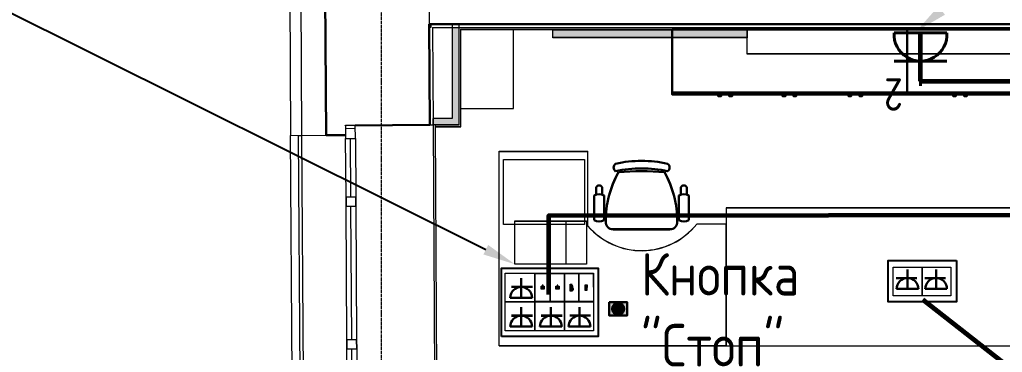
# Model space of a CAD drawing. Header units: millimetres. Extents: x -32 to 417638015, y -35 to 175284279.
# Drawn here: x 416256020 to 416262086, y 175249798 to 175251849 of the extents above; entities that cross this region are included whole.
import ezdxf
from ezdxf import colors
from ezdxf.entities.mleader import LeaderData, LeaderLine
from ezdxf.math import Vec2, Vec3

# ---------------------------------------------------------------- set-up
doc = ezdxf.new("R2010")
doc.units = ezdxf.units.MM
doc.linetypes.add('ADSK_Линия сетки', pattern=[25, 20, -2.5, 0, -2.5])
for name, color, linetype, lineweight in [('_ Окна', 7, 'Continuous', 9), ('_ЭМ_В полу', 26, 'Кабель в трубе', 60), ('_ЭМ_гофра', 5, 'Continuous', 60), ('_ЭМ_Розетки комп', 1, 'Continuous', 30), ('_ЭМ_ТХобщее_слой', 7, 'Continuous', 30), ('Окна', 7, 'Continuous', 9), ('Оси', 253, 'Continuous', 9), ('Перекрытие', 7, 'Continuous', 18), ('Стены внутренние', 7, 'Continuous', 18), ('Стены наружные', 7, 'Continuous', 18), ('Стены несущие', 7, 'Continuous', 30), ('Стены отделка', 7, 'Continuous', 30), ('Стены штриховка', 7, 'Continuous', 9), ('ТХ', 5, 'Continuous', 0), ('ШТРИХОВКА', 252, 'Continuous', 15), ('Электро', 250, 'Continuous', 25), ('ЭМ', 5, 'Continuous', 40), ('ЭОМ_Кабель Быт. розеток', 5, 'Continuous', 30), ('ЭОМ_Кабель для СУП', 150, 'Continuous', 9)]:
    doc.layers.add(name, color=color, linetype=linetype, lineweight=lineweight)
for name, color, linetype in [('_ЭМ_Надписи', 7, 'Continuous'), ('PDF _СС_розетки', 7, 'Continuous'), ('ВНУТРЯНКА', 1, 'Continuous'), ('ЭОМ_Лотки рабочие', 5, 'Continuous')]:
    doc.layers.add(name, color=color, linetype=linetype)
doc.layers.add('PDF _ЭОМ _розетки', color=7, linetype='Continuous', true_color=0xeb0000)
doc.styles.add('ELine', font='txt.shx')
doc.styles.add('GOST Common', font='GOST_Common.ttf', dxfattribs={"width": 0.9, "height": 350})
doc.styles.add('ЭОМ', font='isocpeur.ttf', dxfattribs={"width": 0.85, "height": 250})
doc.linetypes.add('TRAY', pattern='A,12.119257,["_",ELine,S=4.5,R=90,X=0,Y=-1.555839],0.750382,["_",ELine,S=4.5,R=0,X=0,Y=-0.805849],1.314849,["_",ELine,S=4.5,R=0,X=0,Y=-0.805849],2.250029,["_",ELine,S=4.5,R=90,X=0,Y=-1.555839],13.565483', length=30)
doc.linetypes.add('Кабель в трубе', pattern='A,8,[133,ltypeshp.shx,S=1,R=0,X=10,Y=1.3],-3,[130,ltypeshp.shx,S=1.5,R=-45,X=-1.5,Y=0],8', length=19)

# ---------------------------------------------------------------- blocks, each defined once
blk = doc.blocks.new('ТХ 1 этаж.')
at = {"lineweight": 0, "true_color": 0x939598}
h = blk.add_hatch(color=252, dxfattribs=at)
h.dxf.hatch_style = 1
h.paths.add_polyline_path([(3169.8, 18721.9), (3169.8, 18671.9), (1969.8, 18671.9), (1969.8, 18721.9)])
at = {"color": 252, "linetype": 'Continuous', "true_color": 0x939598}
for p, q in [((2707, 18333.9), (4157, 18333.9)), ((4157, 18333.9), (5607, 18333.9)), ((2237.7, 17749.1), (2237.7, 17703.5)), ((2274.5, 17749), (2274.5, 17703.3)), ((2760.2, 17749), (2760.2, 17703.3)), ((2796.9, 17749.1), (2796.9, 17703.5)), ((2225.7, 17697.7), (2225.7, 17546.5)), ((2285.9, 17697.7), (2285.9, 17546.5)), ((2748.7, 17697.7), (2748.7, 17546.5)), ((2808.9, 17697.7), (2808.9, 17546.5)), ((2342.2, 17490.3), (2692.4, 17490.3))]:
    blk.add_line(p, q, dxfattribs=at)
at = {"color": 252, "linetype": 'Continuous', "lineweight": 5, "true_color": 0x939598}
for p, q in [((1639, 16771.9), (1639, 17971.9)), ((1639, 17971.9), (2186.9, 17971.9)), ((2186.9, 17510.9), (2186.9, 17971.9)), ((3039, 17521.9), (2858.1, 17521.9)), ((3039, 16771.9), (3039, 17521.9)), ((3039, 16771.9), (3039, 17521.9)), ((3039, 16771.9), (1639, 16771.9)), ((1639, 16771.9), (3039, 16771.9))]:
    blk.add_line(p, q, dxfattribs=at)
at = {"color": 252, "lineweight": 0, "true_color": 0x939598}
blk.add_lwpolyline([(3169.8, 18721.9), (3169.8, 18671.9), (1969.8, 18671.9), (1969.8, 18721.9), (3169.8, 18721.9)], dxfattribs=at)
at = {"color": 252, "linetype": 'Continuous', "true_color": 0x939598}
for points in [[(2707, 18721.9), (2707, 18321.9), (4157, 18321.9), (4157, 18721.9)], [(4157, 18721.9), (4157, 18321.9), (5607, 18321.9), (5607, 18721.9)], [(3008.4, 18321.9), (2991, 18321.9), (2991, 18311.6), (3008.4, 18311.6)], [(3076.1, 18321.9), (3058.7, 18321.9), (3058.7, 18311.6), (3076.1, 18311.6)], [(3405.3, 18321.9), (3387.9, 18321.9), (3387.9, 18311.6), (3405.3, 18311.6)], [(3473, 18321.9), (3455.6, 18321.9), (3455.6, 18311.6), (3473, 18311.6)], [(3812.3, 18321.9), (3794.9, 18321.9), (3794.9, 18311.6), (3812.3, 18311.6)], [(3880, 18321.9), (3862.6, 18321.9), (3862.6, 18311.6), (3880, 18311.6)], [(4458.4, 18321.9), (4441, 18321.9), (4441, 18311.6), (4458.4, 18311.6)], [(4526.1, 18321.9), (4508.7, 18321.9), (4508.7, 18311.6), (4526.1, 18311.6)]]:
    blk.add_lwpolyline(points, close=True, dxfattribs=at)
at = {"color": 252, "linetype": 'Continuous', "lineweight": 5, "true_color": 0x939598}
for points in [[(5169.8, 18571.9), (3169.8, 18571.9), (3169.8, 18721.9), (5169.8, 18721.9)], [(1665.4, 17920.6), (2165.4, 17920.6), (2165.4, 17520.6), (1665.4, 17520.6)]]:
    blk.add_lwpolyline(points, close=True, dxfattribs=at)
at = {"color": 252, "linetype": 'Continuous', "true_color": 0x939598}
for centre, radius, start, end in [((2518, 17164.6), 747.5, 77.60199, 102.39777), ((2920.7, 17538.7), 624.5, 150.90677, 180.12147), ((2373.4, 17871.4), 28.1, 124.29147, 235.70827), ((2518, 17118.1), 747.5, 77.60199, 102.39777), ((2518, 16086.3), 1761.9, 85.39382, 94.65462), ((2113.9, 17538.7), 624.5, 359.87797, 29.10589), ((2662.7, 17871.4), 28.1, 304.29007, 55.70964), ((2256.1, 17740.5), 20.2, 24.89545, 155.33537), ((2778.5, 17740.6), 20.2, 24.89545, 155.33537), ((2255.8, 17647.7), 58.4, 58.95098, 121.04877), ((2778.8, 17647.7), 58.4, 58.95101, 121.04877), ((2255.8, 17596.6), 58.4, 238.95097, 301.04877), ((2341.6, 17535.7), 45.4, 177.81347, 270.74787), ((2693, 17535.7), 45.4, 269.25187, 2.18664), ((2778.8, 17596.6), 58.4, 238.95097, 301.04877)]:
    blk.add_arc(centre, radius, start, end, dxfattribs=at)
at = {"color": 252, "linetype": 'Continuous', "lineweight": 5, "true_color": 0x939598}
blk.add_arc((2517.9, 17796.2), 437, 220.76329, 321.11011, dxfattribs=at)
at = {"layer": 'ТХ', "color": 252, "true_color": 0x939598}
blk.add_lwpolyline([(3039, 16771.9), (4839, 16771.9), (4839, 17621.9), (3039, 17621.9)], close=True, dxfattribs=at)
at = {"layer": 'ТХ', "color": 252, "lineweight": 0, "true_color": 0x939598}
blk.add_lwpolyline([(1735.2, 17542.2), (2177.2, 17542.2), (2177.2, 17275.2), (1735.2, 17275.2), (1735.2, 17542.2), (2050.2, 17542.2), (2050.2, 17275.2)], dxfattribs=at)
blk = doc.blocks.new('1 этаж')
at = {"layer": 'Стены внутренние'}
for points in [[(-5467.009, 19729.406), (-5467.009, 20290.244), (-5507.009, 20290.244), (-5507.009, 19729.406)], [(-5625.827, 19689.406), (-5467.009, 19689.406), (-5467.009, 19729.406), (-5626.071, 19729.406), (-5625.827, 19690.165), (-5627.009, 19689.406)]]:
    blk.add_hatch(color=8, dxfattribs=at).paths.add_polyline_path(points)
at = {"layer": '_ Окна', "color": 8, "lineweight": 18}
for p, q in [((-6105.811, 19686.18), (-6165.81, 19685.807)), ((-6165.81, 19685.807), (-6165.313, 19605.809)), ((-6105.314, 19606.182), (-6105.811, 19686.18)), ((-6165.313, 19605.809), (-6105.314, 19606.182)), ((-6163.074, 19245.815), (-6103.075, 19246.189)), ((-6162.701, 19185.817), (-6163.074, 19245.815)), ((-6103.075, 19246.189), (-6102.702, 19186.19)), ((-6102.702, 19186.19), (-6162.701, 19185.817)), ((-6157.602, 18365.832), (-6097.603, 18366.206)), ((-6157.229, 18305.834), (-6157.602, 18365.832)), ((-6097.603, 18366.206), (-6097.23, 18306.207)), ((-6097.23, 18306.207), (-6157.229, 18305.834))]:
    blk.add_line(p, q, dxfattribs=at)
at = {"layer": '_ Окна', "color": 8}
for p, q in [((-6105.687, 19666.18), (-6165.686, 19665.807)), ((-6133.075, 19246.002), (-6135.313, 19605.995)), ((-6127.603, 18366.019), (-6132.702, 19186.003)), ((-6124.991, 17946.027), (-6127.23, 18306.02))]:
    blk.add_line(p, q, dxfattribs=at)
at = {"layer": 'Окна', "color": 8}
for p, q in [((-6105.811, 19686.18), (-6165.81, 19685.807)), ((-6165.81, 19685.807), (-6165.313, 19605.809)), ((-6105.314, 19606.182), (-6105.811, 19686.18)), ((-6163.074, 19245.815), (-6165.313, 19605.809)), ((-6105.314, 19606.182), (-6103.075, 19246.189)), ((-6163.074, 19245.815), (-6162.701, 19185.817)), ((-6102.702, 19186.19), (-6103.075, 19246.189)), ((-6157.602, 18365.832), (-6162.701, 19185.817)), ((-6102.702, 19186.19), (-6097.603, 18366.206)), ((-6157.602, 18365.832), (-6157.229, 18305.834)), ((-6097.23, 18306.207), (-6097.603, 18366.206)), ((-6154.99, 17945.841), (-6157.229, 18305.834)), ((-6097.23, 18306.207), (-6094.992, 17946.214))]:
    blk.add_line(p, q, dxfattribs=at)
at = {"layer": 'Оси', "color": 8, "linetype": 'ADSK_Линия сетки'}
blk.add_line((-5943.234, -4162.595), (-5943.234, 44298.966), dxfattribs=at)
at = {"layer": 'Перекрытие', "color": 8}
for p, q in [((-5129.558, 19790.244), (-5129.558, 20278.364)), ((-5455.009, 19790.244), (-5129.558, 19790.244))]:
    blk.add_line(p, q, dxfattribs=at)
at = {"layer": 'Стены внутренние', "color": 8}
blk.add_line((-5625.82, 19689.165), (-5614.503, 17869.2), dxfattribs=at)
at = {"layer": 'Стены наружные', "color": 8}
for p, q in [((-5613.821, 19689.239), (-5625.82, 19689.165)), ((-5613.747, 19677.406), (-5602.504, 17869.275)), ((-6494.828, 17918.727), (-6505.43, 19623.694)), ((-6455.431, 19624.006), (-6435.507, 19624.128)), ((-6444.829, 17919.038), (-6455.431, 19624.005)), ((-6424.83, 17919.162), (-6435.432, 19624.129))]:
    blk.add_line(p, q, dxfattribs=at)
at = {"layer": 'Стены несущие', "color": 8}
for p, q in [((-6285.435, 19625.062), (-6292.849, 20817.387)), ((-5649.683, 20310.244), (969.123, 20310.244)), ((-5649.683, 20310.244), (-5645.82, 19689.04)), ((-6165.816, 19686.807), (-6165.81, 19685.807)), ((-6105.811, 19686.18), (-5645.82, 19689.04)), ((-6285.435, 19625.062), (-6165.437, 19625.808))]:
    blk.add_line(p, q, dxfattribs=at)
at = {"layer": 'Стены отделка', "color": 8, "lineweight": 9}
for p, q in [((-6435.432, 19624.129), (-6442.864, 20819.396)), ((-6511.699, 20631.833), (-6505.43, 19623.694)), ((-5639.621, 20290.244), (-5649.559, 20290.244)), ((-5639.621, 20310.244), (-5639.621, 20290.244)), ((-5629.558, 20290.244), (-49.429, 20290.244)), ((-5629.558, 20290.244), (-5625.82, 19689.165)), ((-5507.009, 20310.244), (-5507.009, 19729.406)), ((-5467.009, 20310.244), (-5467.009, 19689.406)), ((-5455.009, 20278.244), (-61.429, 20278.244)), ((-5455.009, 19679.406), (-5455.009, 20278.244)), ((-5507.009, 19729.406), (-5627.009, 19729.406)), ((-5627.009, 19729.406), (-5627.009, 19689.406)), ((-5645.82, 19689.04), (-5625.82, 19689.165)), ((-5467.009, 19689.406), (-5627.009, 19689.406)), ((-5613.821, 19689.239), (-5613.747, 19677.406)), ((-5613.747, 19677.406), (-5457.009, 19677.406)), ((-6505.43, 19623.694), (-6285.435, 19625.062)), ((-6455.431, 19624.005), (-6455.438, 19625.005)), ((-6285.435, 19625.062), (-6285.435, 19625.062))]:
    blk.add_line(p, q, dxfattribs=at)
at = {"layer": 'Стены штриховка', "color": 8}
for p, q in [((-5652.854, 20820.244), (-5649.683, 20310.244)), ((-5457.009, 20280.244), (-59.429, 20280.244)), ((-5457.009, 20280.244), (-5457.009, 19677.406)), ((-5455.009, 19679.406), (-5613.76, 19679.406)), ((-5457.009, 19677.406), (-5455.009, 19677.406)), ((-5455.009, 19677.406), (-5455.009, 19679.406))]:
    blk.add_line(p, q, dxfattribs=at)
at = {"layer": 'ЭОМ_Лотки рабочие'}
blk.add_blockref('ТХ 1 этаж.', (-6856.492, 1554.379), dxfattribs=at)
blk = doc.blocks.new('_ЭМ_ТХ2_1этаж')
at = {"lineweight": 0, "true_color": 0x939598}
h = blk.add_hatch(color=252, dxfattribs=at)
h.dxf.hatch_style = 1
h.paths.add_polyline_path([(114317.7, -50471.6), (114317.7, -50521.6), (113117.7, -50521.6), (113117.7, -50471.6)])
at = {"color": 252, "linetype": 'Continuous', "true_color": 0x939598}
for p, q in [((113854.9, -50859.6), (115304.9, -50859.6)), ((115304.9, -50859.6), (116754.9, -50859.6)), ((113373.6, -51495.8), (113373.6, -51647)), ((113385.6, -51444.4), (113385.6, -51490)), ((113422.4, -51444.5), (113422.4, -51490.2)), ((113433.8, -51495.8), (113433.8, -51647)), ((113896.6, -51495.8), (113896.6, -51647)), ((113908, -51444.5), (113908.1, -51490.2)), ((113944.8, -51444.4), (113944.8, -51490)), ((113956.8, -51495.8), (113956.8, -51647)), ((113490.1, -51703.2), (113840.3, -51703.2))]:
    blk.add_line(p, q, dxfattribs=at)
at = {"color": 252, "linetype": 'Continuous', "lineweight": 5, "true_color": 0x939598}
for p, q in [((112786.9, -52421.6), (112786.9, -51221.6)), ((112786.9, -51221.6), (113334.8, -51221.6)), ((113334.8, -51682.6), (113334.8, -51221.6)), ((114186.9, -51671.6), (114006, -51671.6)), ((114186.9, -52421.6), (114186.9, -51671.6)), ((114186.9, -52421.6), (114186.9, -51671.6)), ((114186.9, -52421.6), (112786.9, -52421.6)), ((112786.9, -52421.6), (114186.9, -52421.6))]:
    blk.add_line(p, q, dxfattribs=at)
at = {"color": 252, "lineweight": 0, "true_color": 0x939598}
blk.add_lwpolyline([(114317.7, -50471.6), (114317.7, -50521.6), (113117.7, -50521.6), (113117.7, -50471.6), (114317.7, -50471.6)], dxfattribs=at)
at = {"color": 252, "linetype": 'Continuous', "true_color": 0x939598}
for points in [[(113854.9, -50471.6), (113854.9, -50871.6), (115304.9, -50871.6), (115304.9, -50471.6)], [(115304.9, -50471.6), (115304.9, -50871.6), (116754.9, -50871.6), (116754.9, -50471.6)], [(114156.3, -50871.6), (114138.9, -50871.6), (114138.9, -50881.9), (114156.3, -50881.9)], [(114224, -50871.6), (114206.6, -50871.6), (114206.6, -50881.9), (114224, -50881.9)], [(114553.2, -50871.6), (114535.8, -50871.6), (114535.8, -50881.9), (114553.2, -50881.9)], [(114620.9, -50871.6), (114603.5, -50871.6), (114603.5, -50881.9), (114620.9, -50881.9)], [(114960.2, -50871.6), (114942.8, -50871.6), (114942.8, -50881.9), (114960.2, -50881.9)], [(115027.9, -50871.6), (115010.5, -50871.6), (115010.5, -50881.9), (115027.9, -50881.9)], [(115606.3, -50871.6), (115588.9, -50871.6), (115588.9, -50881.9), (115606.3, -50881.9)], [(115674, -50871.6), (115656.6, -50871.6), (115656.6, -50881.9), (115674, -50881.9)]]:
    blk.add_lwpolyline(points, close=True, dxfattribs=at)
at = {"color": 252, "linetype": 'Continuous', "lineweight": 5, "true_color": 0x939598}
for points in [[(116317.7, -50621.6), (114317.7, -50621.6), (114317.7, -50471.6), (116317.7, -50471.6)], [(112813.3, -51272.9), (113313.3, -51272.9), (113313.3, -51672.9), (112813.3, -51672.9)]]:
    blk.add_lwpolyline(points, close=True, dxfattribs=at)
at = {"color": 252, "linetype": 'Continuous', "true_color": 0x939598}
for centre, radius, start, end in [((113521.3, -51322.1), 28.1, 124.29147, 235.70827), ((113665.9, -52028.9), 747.5, 77.60199, 102.39777), ((113810.6, -51322.1), 28.1, 304.29007, 55.70964), ((114068.6, -51654.8), 624.5, 150.90677, 180.12147), ((113665.9, -52075.4), 747.5, 77.60199, 102.39777), ((113665.9, -53107.2), 1761.9, 85.39382, 94.65462), ((113261.8, -51654.8), 624.5, 359.87797, 29.10589), ((113404, -51453), 20.2, 24.89545, 155.33537), ((113926.4, -51452.9), 20.2, 24.89545, 155.33537), ((113403.7, -51545.8), 58.4, 58.95098, 121.04877), ((113926.7, -51545.8), 58.4, 58.95101, 121.04877), ((113403.7, -51597), 58.4, 238.95097, 301.04877), ((113489.5, -51657.8), 45.4, 177.81347, 270.74787), ((113840.9, -51657.8), 45.4, 269.25187, 2.18664), ((113926.7, -51597), 58.4, 238.95097, 301.04877)]:
    blk.add_arc(centre, radius, start, end, dxfattribs=at)
at = {"color": 252, "linetype": 'Continuous', "lineweight": 5, "true_color": 0x939598}
blk.add_arc((113665.8, -51397.3), 437, 220.76329, 321.11011, dxfattribs=at)
at = {"layer": 'ТХ', "color": 252, "true_color": 0x939598}
blk.add_lwpolyline([(114186.9, -52421.6), (115986.9, -52421.6), (115986.9, -51571.6), (114186.9, -51571.6)], close=True, dxfattribs=at)
at = {"layer": 'ТХ', "color": 252, "lineweight": 0, "true_color": 0x939598}
blk.add_lwpolyline([(112883.1, -51651.3), (113325.1, -51651.3), (113325.1, -51918.3), (112883.1, -51918.3), (112883.1, -51651.3), (113198.1, -51651.3), (113198.1, -51918.3)], dxfattribs=at)
blk = doc.blocks.new('*U468')
at = {"transparency": 33554559}
h = blk.add_hatch(color=7, dxfattribs=at)
h.dxf.hatch_style = 1
h.paths.add_polyline_path([(37.5, -27), (37.5, 27), (-37.5, 27), (-37.5, -27)])
at = {"transparency": 33554687}
h = blk.add_hatch(color=250, dxfattribs=at)
h.dxf.hatch_style = 1
h.paths.add_polyline_path([(-25, 0, 1), (25, 0, 1)])
h.paths.add_polyline_path([(20, 0, -1), (-20, 0, -1)], flags=16)
h = blk.add_hatch(color=1, dxfattribs=at)
h.dxf.hatch_style = 1
h.paths.add_polyline_path([(-20, 0, 1), (20, 0, 1)])
at = {"color": 0, "linetype": 'ByBlock'}
blk.add_lwpolyline([(-37.5, 27), (37.5, 27), (37.5, -27), (-37.5, -27)], close=True, dxfattribs=at)
at = {"linetype": 'ByBlock', "lineweight": 25}
for radius in [25, 20]:
    blk.add_circle((0, 0), radius, dxfattribs=at)
at = {"insert": (94.1, 229.7), "char_height": 175, "attachment_point": 1, "style": 'GOST Common'}
blk.add_mtext_dynamic_manual_height_columns('Кнопка\\P"Стоп"', width=85.894, gutter_width=12.5, heights=[0], dxfattribs=at)
blk = doc.blocks.new('розетк для люка')
at = {"layer": 'ВНУТРЯНКА', "color": 5, "lineweight": 30, "ltscale": 100, "transparency": 33554687}
blk.add_line((-67.1, -58.8), (-67.1, 69), dxfattribs=at)
at = {"layer": 'Электро', "color": 5, "lineweight": 30, "transparency": 33554687}
for p, q in [((0, 67.3), (0, -67.3)), ((0, 0), (-120.1, 0))]:
    blk.add_line(p, q, dxfattribs=at)
blk.add_ellipse((0.1, 0), major_axis=(47.6, 47.6), ratio=1, start_param=0.787621, end_param=3.924768, dxfattribs=at)
blk = doc.blocks.new('Люк на 6 мест')
h = blk.add_hatch(color=256)
h.dxf.hatch_style = 1
h.paths.add_polyline_path([(-284.6, 515.7), (-284.6, 526.8), (-319.2, 527), (-319.2, 515.9)])
h = blk.add_hatch(color=256)
h.dxf.hatch_style = 1
h.paths.add_polyline_path([(-323.7, 435.1), (-323.7, 435.1), (-313, 442.8), (-289.1, 442.7), (-279.4, 435), (-279.4, 435), (-279.3, 422.8), (-323.6, 422.8)])
h = blk.add_hatch(color=256)
h.dxf.hatch_style = 1
h.paths.add_polyline_path([(-311.7, 334.8), (-311.7, 341.7), (-317.2, 341.7), (-317.3, 347.2), (-311.8, 347.2), (-311.8, 354.1), (-292.5, 354.1), (-292.5, 334.9)])
h = blk.add_hatch(color=256)
h.dxf.hatch_style = 1
h.paths.add_polyline_path([(-311.3, 243.2), (-311.3, 250.1), (-316.8, 250.1), (-316.8, 255.6), (-311.3, 255.6), (-311.3, 262.4), (-292, 262.5), (-292, 243.2)])
for p, q in [((-323.6, 422.8), (-323.7, 435.1)), ((-323.7, 435.1), (-323.7, 435.1)), ((-289.1, 442.7), (-296.8, 442.7)), ((-296.8, 442.7), (-296.8, 435)), ((-289.1, 435), (-289.1, 442.7)), ((-289.1, 435), (-279.4, 435)), ((-279.4, 435), (-279.3, 422.8)), ((-279.3, 422.8), (-323.6, 422.8))]:
    blk.add_line(p, q)
for points in [[(-215.5, 477.1), (-388.3, 476.8), (-388.3, 565.7), (-215.5, 566)], [(-284.6, 526.8), (-284.6, 515.7), (-319.2, 515.9), (-319.2, 527)], [(-215.5, 388.2), (-388.3, 387.9), (-388.3, 476.8), (-215.5, 477.1)], [(-215.5, 299.3), (-388.3, 299), (-388.3, 387.9), (-215.5, 388.2)], [(-215.8, 205.5), (-388.7, 205.1), (-388.3, 299), (-215.5, 299.3)]]:
    blk.add_lwpolyline(points, close=True)
for points in [[(-311.8, 347.2), (-317.3, 347.2), (-317.2, 341.7), (-311.7, 341.7)], [(-311.8, 347.2), (-311.8, 354.1), (-292.5, 354.1)], [(-292.5, 354.1), (-292.5, 334.9), (-311.7, 334.8), (-311.7, 341.7)], [(-311.3, 255.6), (-316.8, 255.6), (-316.8, 250.1), (-311.3, 250.1)], [(-292, 262.5), (-292, 243.2), (-311.3, 243.2), (-311.3, 250.1)], [(-311.3, 255.6), (-311.3, 262.4), (-292, 262.5)]]:
    blk.add_lwpolyline(points)
at = {"layer": 'PDF _СС_розетки', "linetype": 'Continuous', "lineweight": 20, "transparency": 33554687}
for points in [[(-391.2, 566), (-213.4, 566), (-213.4, 388.2), (-391.2, 388.2)], [(-391.2, 388.2), (-213.4, 388.2), (-213.4, 205.3), (-391.2, 205.3)], [(-391.2, 388.2), (-213.4, 388.2), (-213.4, 205.3), (-391.2, 205.3)], [(-391.2, 205.3), (-213.4, 205.3), (-213.4, 22.4), (-391.2, 22.4)]]:
    blk.add_lwpolyline(points, close=True, dxfattribs=at)
at = {"layer": 'PDF _ЭОМ _розетки', "color": 3, "linetype": 'Continuous', "lineweight": 25, "transparency": 33554687}
blk.add_lwpolyline([(0, 0), (-421.6, 0), (-421.6, 596.5), (0, 596.5)], close=True, dxfattribs=at)
at = {"layer": 'PDF _ЭОМ _розетки', "color": 7, "linetype": 'Continuous', "lineweight": 20, "transparency": 33554687}
for points in [[(-35.6, 388.2), (-213.4, 388.2), (-213.4, 566), (-35.6, 566)], [(-35.6, 205.3), (-213.4, 205.3), (-213.4, 388.2), (-35.6, 388.2)], [(-35.6, 22.4), (-213.4, 22.4), (-213.4, 205.3), (-35.6, 205.3)]]:
    blk.add_lwpolyline(points, close=True, dxfattribs=at)
at = {"layer": 'ВНУТРЯНКА', "color": 5, "lineweight": 30, "ltscale": 100, "transparency": 33554687}
for p, q in [((-129, 244.7), (-129, 372.6)), ((-128.8, 244.7), (-128.8, 372.6)), ((-306.8, 61.8), (-306.8, 189.7)), ((-306.6, 61.8), (-306.6, 189.7)), ((-128.8, 61.8), (-128.8, 189.7))]:
    blk.add_line(p, q, dxfattribs=at)
at = {"layer": 'ВНУТРЯНКА', "color": 1, "lineweight": 30, "ltscale": 100, "transparency": 33554687}
blk.add_line((-129, 61.8), (-129, 189.7), dxfattribs=at)
at = {"layer": 'Электро', "color": 5, "lineweight": 30, "transparency": 33554687}
for p, q in [((-61.9, 370.8), (-61.9, 236.3)), ((-61.7, 370.8), (-61.7, 236.3)), ((-61.9, 303.6), (-181.9, 303.6)), ((-61.7, 303.6), (-181.8, 303.6)), ((-239.5, 188), (-239.5, 53.4)), ((-61.7, 188), (-61.7, 53.4)), ((-239.7, 120.7), (-359.7, 120.7)), ((-239.5, 120.7), (-359.6, 120.7)), ((-61.7, 120.7), (-181.8, 120.7))]:
    blk.add_line(p, q, dxfattribs=at)
at = {"layer": 'Электро', "color": 1, "lineweight": 30, "transparency": 33554687}
for p, q in [((-239.7, 188), (-239.7, 53.4)), ((-61.9, 188), (-61.9, 53.4)), ((-61.9, 120.7), (-181.9, 120.7))]:
    blk.add_line(p, q, dxfattribs=at)
at = {"layer": 'Электро', "color": 5, "lineweight": 30, "transparency": 33554687}
for centre in [(-61.7, 303.6), (-61.6, 303.6), (-239.5, 120.7), (-239.4, 120.7), (-61.6, 120.7)]:
    blk.add_ellipse(centre, major_axis=(47.6, 47.6), ratio=1, start_param=0.787621, end_param=3.924768, dxfattribs=at)
at = {"layer": 'Электро', "color": 1, "lineweight": 30, "transparency": 33554687}
blk.add_ellipse((-61.7, 120.7), major_axis=(47.6, 47.6), ratio=1, start_param=0.787621, end_param=3.924768, dxfattribs=at)
at = {"color": 5, "linetype": 'TRAY', "lineweight": 53, "transparency": 33554687}
blk.add_blockref('розетк для люка', (-61.9, 480.3), dxfattribs=at)
blk = doc.blocks.new('Люк на 2 места')
at = {"layer": 'PDF _ЭОМ _розетки', "color": 3, "linetype": 'Continuous', "lineweight": 25, "transparency": 33554687}
blk.add_lwpolyline([(0, 254.6), (0, 0), (-421.6, 0), (-421.6, 254.6)], close=True, dxfattribs=at)
at = {"layer": 'PDF _ЭОМ _розетки', "color": 7, "linetype": 'Continuous', "lineweight": 20, "transparency": 33554687}
for points in [[(-213.4, 215.1), (-213.4, 37.3), (-391.2, 37.3), (-391.2, 215.1)], [(-35.6, 215.1), (-35.6, 37.3), (-213.4, 37.3), (-213.4, 215.1)]]:
    blk.add_lwpolyline(points, close=True, dxfattribs=at)
at = {"layer": 'ВНУТРЯНКА', "color": 5, "lineweight": 30, "ltscale": 100, "transparency": 33554687}
for p, q in [((-244.3, 147.2), (-372.2, 147.2)), ((-67.6, 147.2), (-195.5, 147.2))]:
    blk.add_line(p, q, dxfattribs=at)
at = {"layer": 'Электро', "color": 5, "lineweight": 30, "transparency": 33554687}
for p, q in [((-303.2, 80), (-303.2, 200.1)), ((-126.5, 80), (-126.5, 200.1)), ((-370.4, 80), (-235.9, 80)), ((-193.7, 80), (-59.2, 80))]:
    blk.add_line(p, q, dxfattribs=at)
at = {"layer": 'Электро', "color": 5, "lineweight": 30, "transparency": 33554687, "extrusion": (0, 0, -1)}
for centre in [(-303.2, 79.9), (-126.5, 79.9)]:
    blk.add_ellipse(centre, major_axis=(-47.6, -47.6), ratio=1, start_param=0.787621, end_param=3.924768, dxfattribs=at)
blk = doc.blocks.new('2м розетка IP20')
at = {"layer": 'ЭМ', "color": 5}
for p, q in [((-494124.5, -357092.4), (-494124.5, -356766.5)), ((-494287.3, -356918.9), (-493961.8, -356918.9)), ((-494287.3, -357092.4), (-493961.8, -357092.4))]:
    blk.add_line(p, q, dxfattribs=at)
blk.add_arc((-494124.5, -357082), 163.1, 356.31959, 183.68041, dxfattribs=at)
at = {"layer": 'ЭОМ_Кабель Быт. розеток', "color": 7, "insert": (-494016.1, -356612.2), "char_height": 200, "attachment_point": 1, "style": 'ЭОМ'}
blk.add_mtext_dynamic_manual_height_columns('2', width=91.256, gutter_width=1250, heights=[0], dxfattribs=at)

msp = doc.modelspace()

# ---------------------------------------------------------------- linework, layer by layer
at = {"layer": '_ЭМ_В полу', "ltscale": 25}
for points in [[(416259286, 175250155.1), (416259286, 175250641.1), (416264464.8, 175250647)], [(416261595.4, 175250124.3), (416262704.9, 175249256.4)]]:
    msp.add_lwpolyline(points, dxfattribs=at)
at = {"layer": '_ЭМ_гофра', "linetype": 'ByBlock'}
for points in [[(416261581.2, 175251468.7), (416261581.2, 175251767.5)], [(416261581.2, 175251468.7), (416264105.1, 175251468.7), (416264105.1, 175240965.2), (416259750.7, 175240965.2)]]:
    msp.add_lwpolyline(points, dxfattribs=at)

# ---------------------------------------------------------------- block references
at = {"layer": '_ЭМ_Розетки комп', "xscale": 1.5, "yscale": 1.5, "zscale": 1.5}
msp.add_blockref('*U468', (416259714.9, 175250065.6), dxfattribs=at)
at = {"layer": '_ЭМ_ТХобщее_слой', "lineweight": 50}
msp.add_blockref('_ЭМ_ТХ2_1этаж', (416146193.7, 175302259.6), dxfattribs=at)
at = {"layer": 'ШТРИХОВКА'}
msp.add_blockref('1 этаж', (416264198.1, 175231510.7), dxfattribs=at)
at = {"layer": 'ЭОМ_Кабель Быт. розеток', "rotation": 180}
msp.add_blockref('2м розетка IP20', (415767456.7, 174894675.1), dxfattribs=at)
at = {"layer": 'ЭОМ_Кабель для СУП', "color": 217, "linetype": 'ByBlock', "lineweight": 40, "true_color": 0x93278f, "transparency": 33554687}
msp.add_blockref('Люк на 2 места', (416261803.9, 175250108.2), dxfattribs=at)
at = {"layer": 'ЭОМ_Кабель для СУП', "color": 217, "linetype": 'ByBlock', "lineweight": 40, "true_color": 0x93278f, "transparency": 33554687, "rotation": 270}
msp.add_blockref('Люк на 6 мест', (416258995.7, 175249894.6), dxfattribs=at)

# ---------------------------------------------------------------- leaders
at = {"layer": '_ЭМ_Надписи', "color": 7, "ltscale": 5}
ml = msp.add_multileader_mtext('Standard', dxfattribs=at)
ml.set_content('{\\fGOST Common|b0|i0|c204|p34;\\W0.9;\\C256;1ЩРС-1\\fISOCPEUR|b0|i0|c204|p34;\\W0.85; Гр.1\\Pраб. место\\Pучителя, Машина швейная}', color=1, style='ЭОМ')
ml.set_leader_properties()
ml.build(insert=Vec2(0, 0))
ml.multileader.update_dxf_attribs({"text_left_attachment_type": 6, "text_right_attachment_type": 6, "dogleg_length": 0, "arrow_head_size": 200})
ctx = ml.context
ctx.base_point, ctx.char_height, ctx.arrow_head_size, ctx.landing_gap_size, ctx.plane_origin = Vec3(416247924, 175254150.8, -64.3), 250, 200, 0, Vec3(416229308.5, 175263990.5, -64.3)
ctx.left_attachment, ctx.right_attachment = 6, 6
notes = []
notes.append((ctx, [(1, (1, 1, 0), (416251419.7, 175254150.8, -64.3), (-1, 0), 0, [(0, [(416259076.8, 175250341.2, -64.3)], 0, [])])]))
ctx.mtext.insert, ctx.mtext.width, ctx.mtext.defined_height, ctx.mtext.flow_direction = Vec3(416247924, 175254475.8, -64.3), 4195.531, 1310.4, 5
ml = msp.add_multileader_mtext('Standard', dxfattribs=at)
ml.set_content('{\\fGOST Common|b0|i0|c204|p34;\\W0.9;\\C256;1ЩРС-1\\fISOCPEUR|b0|i0|c204|p34;\\W0.85; Гр.1\\Ph=2.0м\\P\\W1;\\C0;Итер. у-во}', color=1, style='ЭОМ')
ml.set_leader_properties()
ml.build(insert=Vec2(0, 0))
ml.multileader.update_dxf_attribs({"text_left_attachment_type": 6, "text_right_attachment_type": 6, "dogleg_length": 0, "arrow_head_size": 200})
ctx = ml.context
ctx.base_point, ctx.char_height, ctx.arrow_head_size, ctx.landing_gap_size, ctx.plane_origin = Vec3(416263485.5, 175253352.1, -64.3), 250, 200, 0, Vec3(416231771.8, 175265221.4, -64.3)
ctx.left_attachment, ctx.right_attachment = 6, 6
notes.append((ctx, [(0, (1, 1, 0), (416263485.5, 175253352.1, -64.3), (1, 0), 0, [(0, [(416261556.7, 175251778.5, -64.3)], 0, [])])]))
ctx.mtext.insert, ctx.mtext.width, ctx.mtext.defined_height, ctx.mtext.flow_direction = Vec3(416263485.5, 175253677.1, -64.3), 1652.894, 730, 5
ml = msp.add_multileader_mtext('Standard', dxfattribs=at)
ml.set_content('{\\fGOST Common|b0|i0|c204|p34;\\W0.9;\\C256;1ЩРС-1\\fISOCPEUR|b0|i0|c204|p34;\\W0.85; Гр.3\\PМашина швейная}', color=1, style='ЭОМ')
ml.set_leader_properties()
ml.build(insert=Vec2(0, 0))
ml.multileader.update_dxf_attribs({"text_left_attachment_type": 6, "text_right_attachment_type": 6, "dogleg_length": 0, "arrow_head_size": 200})
ctx = ml.context
ctx.base_point, ctx.char_height, ctx.arrow_head_size, ctx.landing_gap_size, ctx.plane_origin = Vec3(416247924, 175252367.1, -64.3), 250, 200, 0, Vec3(416230526.5, 175261119.5, -64.3)
ctx.left_attachment, ctx.right_attachment = 6, 6
notes.append((ctx, [(1, (1, 1, 0), (416250134, 175252367.1, -64.3), (-1, 0), 0, [(0, [(416260311.4, 175247676.6, -64.3)], 0, [])])]))
ctx.mtext.insert, ctx.mtext.width, ctx.mtext.defined_height, ctx.mtext.flow_direction = Vec3(416247924, 175252667.1, -64.3), 2390.813, 545.6, 5
ml = msp.add_multileader_mtext('Standard', dxfattribs=at)
ml.set_content('{\\fGOST Common|b0|i0|c204|p34;\\W0.9;\\C256;1ЩРС-1\\fISOCPEUR|b0|i0|c204|p34;\\W0.85; Гр.4\\PМашина швейная}', color=1, style='ЭОМ')
ml.set_leader_properties()
ml.build(insert=Vec2(0, 0))
ml.multileader.update_dxf_attribs({"text_left_attachment_type": 6, "text_right_attachment_type": 6, "dogleg_length": 0, "arrow_head_size": 200})
ctx = ml.context
ctx.base_point, ctx.char_height, ctx.arrow_head_size, ctx.landing_gap_size, ctx.plane_origin = Vec3(416247924, 175250971.3, -64.3), 250, 200, 0, Vec3(416230526.5, 175259411.4, -64.3)
ctx.left_attachment, ctx.right_attachment = 6, 6
notes.append((ctx, [(1, (1, 1, 0), (416250134, 175250971.3, -64.3), (-1, 0), 0, [(0, [(416262711.5, 175245968.4, -64.3)], 0, [])])]))
ctx.mtext.insert, ctx.mtext.width, ctx.mtext.defined_height, ctx.mtext.flow_direction = Vec3(416247924, 175251271.3, -64.3), 2531.91, 490, 5
ml = msp.add_multileader_mtext('Standard', dxfattribs=at)
ml.set_content('{\\fGOST Common|b0|i0|c204|p34;\\W0.9;\\C256;1ЩРС-1\\fISOCPEUR|b0|i0|c204|p34;\\W0.85; Гр.18\\P\\fGOST Common|b0|i0|c204|p34;\\W0.9;Вытяжка, \\Pна потолке \\fGOST Common|b0|i0|c0|p34;L=1\\fGOST Common|b0|i0|c204|p34;м}', color=1, style='ЭОМ')
ml.set_leader_properties()
ml.build(insert=Vec2(0, 0))
ml.multileader.update_dxf_attribs({"text_left_attachment_type": 6, "text_right_attachment_type": 6, "dogleg_length": 0, "arrow_head_size": 200})
ctx = ml.context
ctx.base_point, ctx.char_height, ctx.arrow_head_size, ctx.landing_gap_size, ctx.plane_origin = Vec3(416247920.4, 175249954.8, -64.3), 250, 200, 0, Vec3(416230526.5, 175257582.1, -64.3)
ctx.left_attachment, ctx.right_attachment = 6, 6
notes.append((ctx, [(1, (1, 1, 0), (416250122, 175249954.8, -64.3), (-1, 0), 0, [(0, [(416262028.7, 175243262.5, -64.3)], 0, [])])]))
ctx.mtext.insert, ctx.mtext.width, ctx.mtext.defined_height, ctx.mtext.flow_direction = Vec3(416247920.4, 175250254.8, -64.3), 3095.33, 1529, 5
for ctx, leaders in notes:
    for number, flags, end, landing, length, lines in leaders:
        leader = LeaderData()
        leader.index, (leader.has_last_leader_line, leader.has_dogleg_vector, leader.attachment_direction) = number, flags
        leader.last_leader_point, leader.dogleg_vector, leader.dogleg_length = Vec3(end), Vec3(landing), length
        for number, points, colour, breaks in lines:
            line = LeaderLine()
            line.index, line.vertices, line.color, line.breaks = number, Vec3.list(points), colors.encode_raw_color(colour), breaks
            leader.lines.append(line)
        ctx.leaders.append(leader)

doc.saveas('drawing.dxf')
